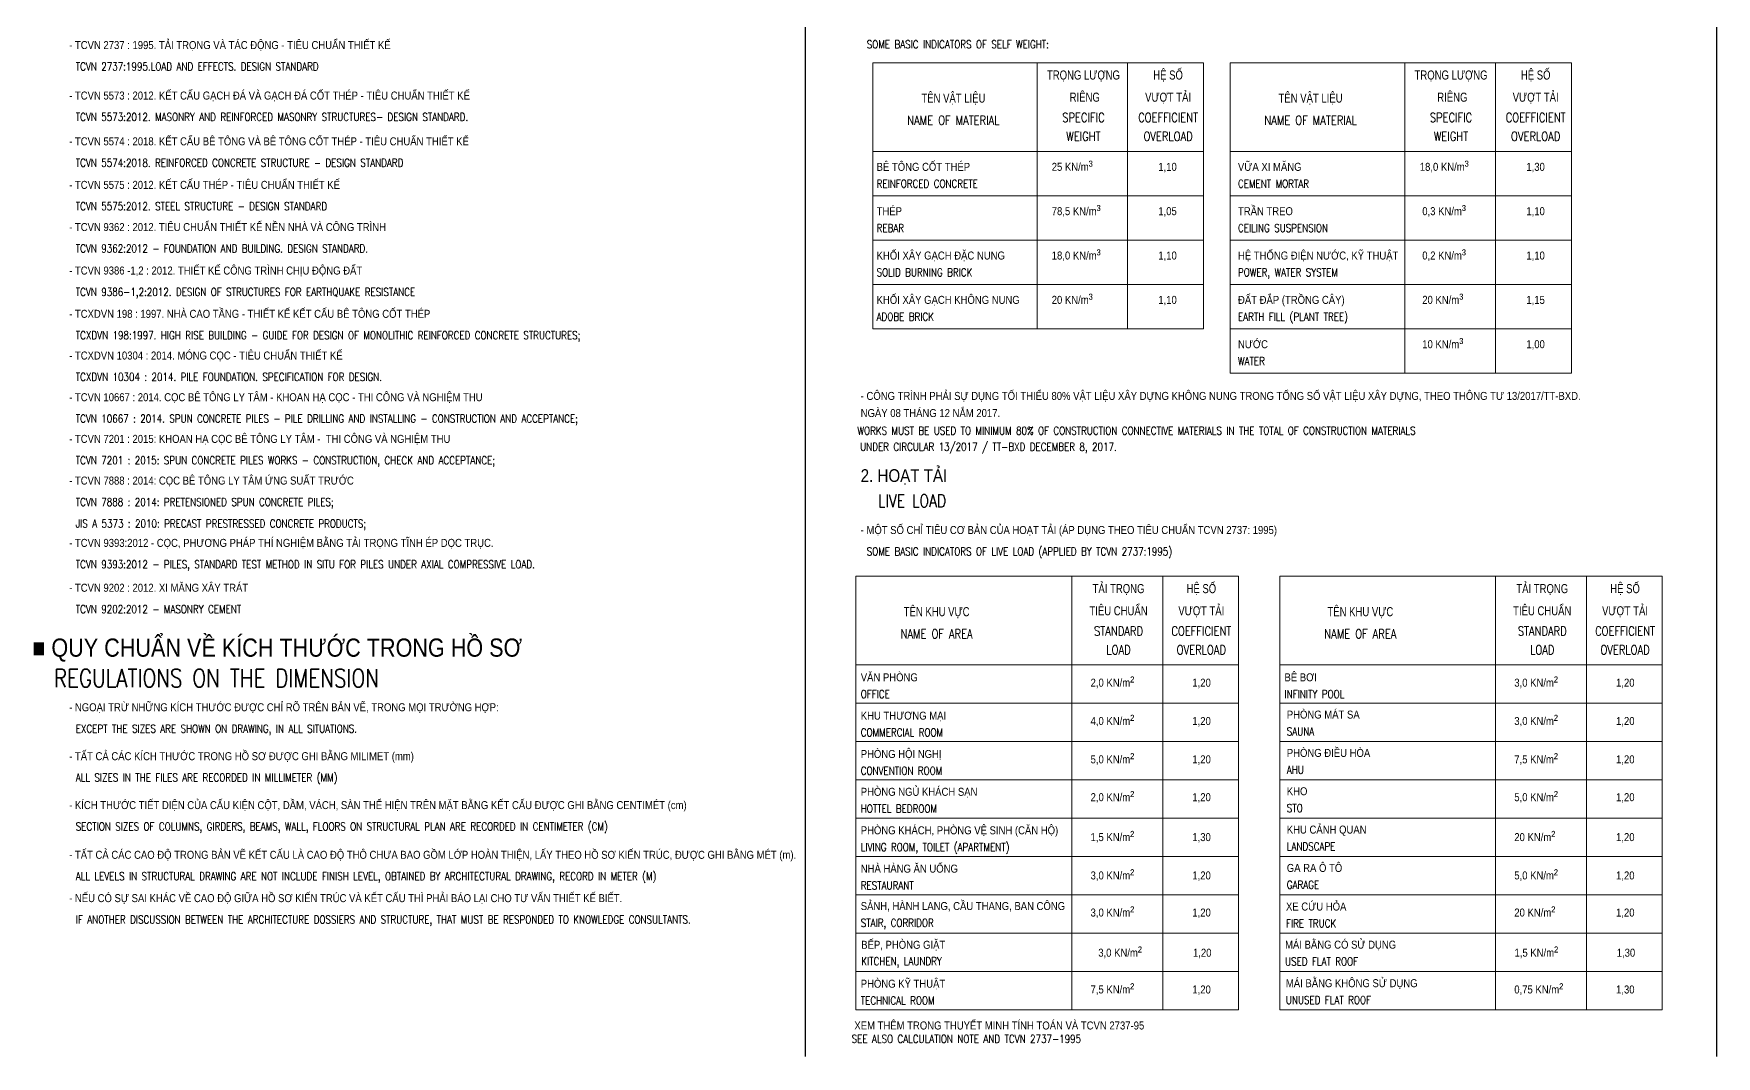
# Model space of a CAD drawing. Header units: millimetres. Extents: x 408913 to 1237273, y -191467 to -86666.
# Drawn here: x 408913 to 455164, y -186337 to -158224 of the extents above; entities that cross this region are included whole.
import ezdxf
from ezdxf.enums import TextEntityAlignment as Align

# ---------------------------------------------------------------- set-up
doc = ezdxf.new("R2010")
doc.units = ezdxf.units.MM
doc.header["$LTSCALE"] = 35
for name, color, linetype, lineweight in [('02DIM', 1, 'Continuous', 18), ('NDC_S_CONTINUOUS', 3, 'Continuous', 20), ('NDC_S_ENG TEXT', 2, 'Continuous', 9), ('NDC_S_VN TEXT', 7, 'Continuous', 9)]:
    doc.layers.add(name, color=color, linetype=linetype, lineweight=lineweight)
doc.layers.add('STR.Dim_F-CL-B', color=8, linetype='Continuous')
doc.styles.add('NDC_ARIAL', font='arial.ttf', dxfattribs={"width": 0.85})
doc.styles.add('NDC_ROMANS', font='romans.shx', dxfattribs={"width": 0.8})

msp = doc.modelspace()

# ---------------------------------------------------------------- linework, layer by layer
at = {"layer": '02DIM'}
for p, q in [((431514.5, -173140.4), (431514.5, -180275.2)), ((443161.1, -173140.4), (443161.1, -180275.2))]:
    msp.add_line(p, q, dxfattribs=at)
at = {"layer": 'NDC_S_CONTINUOUS'}
for p, q in [((431980.9, -159022.3), (431980.9, -166335.8)), ((431980.9, -159022.3), (441064.5, -159022.3)), ((431980.9, -166335.8), (431980.9, -159022.3)), ((436493.6, -166335.8), (436493.6, -159022.3)), ((438981.3, -166335.8), (438981.3, -159022.3)), ((441064.5, -166335.8), (441064.5, -159022.3)), ((441797.7, -159022.3), (451180.9, -159022.3)), ((441797.7, -159022.3), (441797.7, -167554.7)), ((441797.7, -167554.7), (441797.7, -159022.3)), ((446597.5, -167554.7), (446597.5, -159022.3)), ((449097.7, -167554.7), (449097.7, -159022.3)), ((451180.9, -167554.7), (451180.9, -159022.3)), ((431980.9, -161460.2), (441064.5, -161460.2)), ((441797.7, -161460.2), (451180.9, -161460.2)), ((431980.9, -162679.1), (441064.5, -162679.1)), ((441797.7, -162679.1), (451180.9, -162679.1)), ((431980.9, -163898), (441064.5, -163898)), ((441797.7, -163898), (451180.9, -163898)), ((431980.9, -165116.9), (441064.5, -165116.9)), ((441797.7, -165116.9), (451180.9, -165116.9)), ((431980.9, -166335.8), (441064.5, -166335.8)), ((441797.7, -166335.8), (451180.9, -166335.8)), ((441797.7, -167554.7), (451180.9, -167554.7)), ((431514.5, -173140.4), (442030.2, -173140.4)), ((431514.5, -185062), (431514.5, -173140.4)), ((437446.8, -185062), (437446.8, -173140.4)), ((439947, -185062), (439947, -173140.4)), ((442030.2, -185062), (442030.2, -173140.4)), ((443161.1, -173140.4), (453676.8, -173140.4)), ((443161.1, -185062), (443161.1, -173140.4)), ((449093.3, -185062), (449093.3, -173140.4)), ((451593.6, -185062), (451593.6, -173140.4)), ((453676.8, -185062), (453676.8, -173140.4)), ((431514.5, -175578.2), (442030.2, -175578.2)), ((443161.1, -175578.2), (453676.8, -175578.2)), ((431514.5, -176632), (442030.2, -176632)), ((443161.1, -176632), (453676.8, -176632)), ((431514.5, -177685.7), (442030.2, -177685.7)), ((443161.1, -177685.7), (453676.8, -177685.7)), ((431514.5, -178739.5), (442030.2, -178739.5)), ((443161.1, -178739.5), (453676.8, -178739.5)), ((431514.5, -179793.2), (442030.2, -179793.2)), ((443161.1, -179793.2), (453676.8, -179793.2)), ((431514.5, -180847), (442030.2, -180847)), ((443161.1, -180847), (453676.8, -180847)), ((431514.5, -181900.7), (442030.2, -181900.7)), ((443161.1, -181900.7), (453676.8, -181900.7)), ((431514.5, -182954.5), (442030.2, -182954.5)), ((443161.1, -182954.5), (453676.8, -182954.5)), ((431514.5, -184008.3), (442030.2, -184008.3)), ((443161.1, -184008.3), (453676.8, -184008.3)), ((431514.5, -185062), (442030.2, -185062)), ((443161.1, -185062), (453676.8, -185062))]:
    msp.add_line(p, q, dxfattribs=at)
at = {"layer": 'STR.Dim_F-CL-B'}
for p, q in [((430120.2, -130337.2), (430120.2, -186337.2)), ((455163.8, -130337.2), (455163.8, -186337.2))]:
    msp.add_line(p, q, dxfattribs=at)

# ---------------------------------------------------------------- texts
at = {"layer": 'NDC_S_ENG TEXT', "ltscale": 30, "style": 'NDC_ROMANS', "width": 0.8}
for s, height, p in [('SOME BASIC INDICATORS OF SELF WEIGHT:', 220, (431810.6, -158627.8)), ('TCVN 2737:1995.LOAD AND EFFECTS. DESIGN STANDARD', 220, (410069.5, -159237.1)), ('TCVN 5573:2012. MASONRY AND REINFORCED MASONRY STRUCTURES- DESIGN STANDARD.', 220, (410069.5, -160624.6)), ('TCVN 5574:2018. REINFORCED CONCRETE STRUCTURE - DESIGN STANDARD ', 220, (410069.5, -161883.6)), ('REINFORCED CONCRETE', 220, (432082.7, -162458.3)), ('CEMENT MORTAR', 220, (442015.1, -162458.3)), ('TCVN 5575:2012. STEEL STRUCTURE - DESIGN STANDARD ', 220, (410069.5, -163079.9)), ('REBAR', 220, (432082.7, -163677.2)), ('CEILING SUSPENSION', 220, (442015.1, -163677.2)), ('TCVN 9362:2012 - FOUNDATION AND BUILDING. DESIGN STANDARD.', 220, (410069.5, -164240)), ('SOLID BURNING BRICK', 220, (432082.7, -164896.1)), ('POWER, WATER SYSTEM', 220, (442015.1, -164896.1)), ('TCVN 9386-1,2:2012. DESIGN OF STRUCTURES FOR EARTHQUAKE RESISTANCE', 220, (410069.5, -165435)), ('ADOBE BRICK ', 220, (432082.7, -166115.1)), ('EARTH FILL (PLANT TREE)', 220, (442015.1, -166115.1)), ('TCXDVN 198:1997. HIGH RISE BUILDING - GUIDE FOR DESIGN OF MONOLITHIC REINFORCED CONCRETE STRUCTURES;', 220, (410069.5, -166625)), ('WATER', 220, (442015.1, -167334)), ('TCXDVN 10304 : 2014. PILE FOUNDATION. SPECIFICATION FOR DESIGN. ', 220, (410069.5, -167771)), ('TCVN 10667 : 2014. SPUN CONCRETE PILES - PILE DRILLING AND INSTALLING - CONSTRUCTION AND ACCEPTANCE;', 220, (410069.5, -168917)), (' WORKS MUST BE USED TO MINIMUM 80%%% OF CONSTRUCTION CONNECTIVE MATERIALS IN THE TOTAL OF CONSTRUCTION MATERIALS', 220, (431435, -169248.8)), ('UNDER CIRCULAR 13/2017 / TT-BXD DECEMBER 8, 2017.', 220, (431630.5, -169690.4)), ('TCVN 7201 : 2015: SPUN CONCRETE PILES WORKS - CONSTRUCTION, CHECK AND ACCEPTANCE;', 220, (410069.5, -170063)), ('TCVN 7888 : 2014: PRETENSIONED SPUN CONCRETE PILES;', 220, (410069.5, -171209)), ('LIVE LOAD', 350, (432119.8, -171242.8)), ('JIS A 5373 : 2010: PRECAST PRESTRESSED CONCRETE PRODUCTS;', 220, (410069.5, -171802.9)), ('SOME BASIC INDICATORS OF LIVE LOAD (APPLIED BY TCVN 2737:1995)', 220, (431810.6, -172567.8)), ('TCVN 9393:2012 - PILES, STANDARD TEST METHOD IN SITU FOR PILES UNDER AXIAL COMPRESSIVE LOAD.', 220, (410069.5, -172921.6)), ('TCVN 9202:2012 - MASONRY CEMENT ', 220, (410069.5, -174155)), ('REGULATIONS ON THE DIMENSION', 500, (409471.2, -176190.3)), ('OFFICE', 220, (431646.5, -176490.4)), ('INFINITY POOL', 220, (443293, -176490.4)), ('EXCEPT THE SIZES ARE SHOWN ON DRAWING, IN ALL SITUATIONS.', 220, (410069.5, -177440.2)), ('COMMERCIAL ROOM', 220, (431646.5, -177544.2)), ('SAUNA', 220, (443357.5, -177515.5)), ('ALL SIZES IN THE FILES ARE RECORDED IN MILLIMETER (MM)', 220, (410069.5, -178785.1)), ('CONVENTION ROOM', 220, (431646.5, -178597.9)), ('AHU', 220, (443357.5, -178569.3)), ('HOTTEL BEDROOM', 220, (431646.5, -179637.8)), ('STO', 220, (443357.5, -179623.1)), ('SECTION SIZES OF COLUMNS, GIRDERS, BEAMS, WALL, FLOORS ON STRUCTURAL PLAN ARE RECORDED IN CENTIMETER (CM)', 220, (410069.5, -180129.2)), ('LIVING ROOM, TOILET (APARTMENT)', 220, (431646.5, -180695.9)), ('LANDSCAPE', 220, (443357.5, -180676.8)), ('ALL LEVELS IN STRUCTURAL DRAWING ARE NOT INCLUDE FINISH LEVEL, OBTAINED BY ARCHITECTURAL DRAWING, RECORD IN METER (M)', 220, (410069.5, -181495.8)), ('RESTAURANT', 220, (431646.5, -181749.6)), ('GARAGE', 220, (443357.5, -181730.6)), ('IF ANOTHER DISCUSSION BETWEEN THE ARCHITECTURE DOSSIERS AND STRUCTURE, THAT MUST BE RESPONDED TO KNOWLEDGE CONSULTANTS.', 220, (410069.5, -182686.8)), ('STAIR, CORRIDOR', 220, (431646.5, -182777.9)), ('FIRE TRUCK', 220, (443334.6, -182791.3)), ('KITCHEN, LAUNDRY', 220, (431660.1, -183832.7)), ('USED FLAT ROOF', 220, (443309.2, -183839.3)), ('TECHNICAL ROOM', 220, (431646.5, -184913.1)), ('UNUSED FLAT ROOF', 220, (443332, -184898.8)), ('SEE ALSO CALCULATION NOTE AND TCVN 2737-1995', 220, (431396.8, -185968.8))]:
    msp.add_text(s, height=height, dxfattribs=at).set_placement(p)
for s, p in [('NAME OF MATERIAL', (434193.5, -160729.8)), ('SPECIFIC', (437767.3, -160654.3)), ('COEFFICIENT', (440094.1, -160654.3)), ('NAME OF MATERIAL', (444010.4, -160729.8)), ('SPECIFIC', (447871.2, -160654.3)), ('COEFFICIENT', (450198, -160654.3)), ('WEIGHT', (437767.3, -161169.8)), ('OVERLOAD', (440094.1, -161169.8)), ('WEIGHT', (447871.2, -161169.8)), ('OVERLOAD', (450198, -161169.8)), ('NAME OF AREA', (433731.9, -174847.8)), ('STANDARD', (438732.3, -174772.4)), ('COEFFICIENT', (441008.1, -174772.4)), ('NAME OF AREA', (445378.5, -174847.8)), ('STANDARD', (450378.8, -174772.4)), ('COEFFICIENT', (452654.7, -174772.4)), ('LOAD', (438732.3, -175287.9)), ('OVERLOAD', (441008.1, -175287.9)), ('LOAD', (450378.8, -175287.9)), ('OVERLOAD', (452654.7, -175287.9))]:
    msp.add_text(s, height=250, dxfattribs=at).set_placement(p, align=Align.CENTER)
at = {"layer": 'NDC_S_VN TEXT', "ltscale": 30, "style": 'NDC_ARIAL', "width": 0.85}
for s, height, p in [('- TCVN 2737 : 1995. TẢI TRỌNG VÀ TÁC ĐỘNG - TIÊU CHUẨN THIẾT KẾ', 220, (409887.4, -158648.1)), ('- TCVN 5573 : 2012. KẾT CẤU GẠCH ĐÁ VÀ GẠCH ĐÁ CỐT THÉP - TIÊU CHUẨN THIẾT KẾ', 220, (409887.4, -160035.6)), ('- TCVN 5574 : 2018. KẾT CẤU BÊ TÔNG VÀ BÊ TÔNG CỐT THÉP - TIÊU CHUẨN THIẾT KẾ', 220, (409887.4, -161294.6)), ('BÊ TÔNG CỐT THÉP', 220, (432082.7, -161995.7)), ('VỮA XI MĂNG', 220, (442015.1, -161995.7)), ('- TCVN 5575 : 2012. KẾT CẤU THÉP - TIÊU CHUẨN THIẾT KẾ', 220, (409887.4, -162490.9)), ('THÉP', 220, (432082.7, -163214.6)), ('TRẦN TREO', 220, (442015.1, -163214.6)), ('- TCVN 9362 : 2012. TIÊU CHUẨN THIẾT KẾ NỀN NHÀ VÀ CÔNG TRÌNH', 220, (409887.4, -163651)), ('KHỐI XÂY GẠCH ĐẶC NUNG', 220, (432082.7, -164433.5)), ('HỆ THỐNG ĐIỆN NƯỚC, KỸ THUẬT', 220, (442015.1, -164433.5)), ('- TCVN 9386 -1,2 : 2012. THIẾT KẾ CÔNG TRÌNH CHỊU ĐỘNG ĐẤT', 220, (409887.4, -164846)), ('KHỐI XÂY GẠCH KHÔNG NUNG', 220, (432082.7, -165652.4)), ('ĐẤT ĐẮP (TRỒNG CÂY)', 220, (442015.1, -165652.4)), ('- TCXDVN 198 : 1997. NHÀ CAO TẦNG - THIẾT KẾ KẾT CẤU BÊ TÔNG CỐT THÉP', 220, (409887.4, -166036)), ('- TCXDVN 10304 : 2014. MÓNG CỌC - TIÊU CHUẨN THIẾT KẾ', 220, (409887.4, -167182)), ('NƯỚC', 220, (442015.1, -166871.4)), ('- TCVN 10667 : 2014. CỌC BÊ TÔNG LY TÂM - KHOAN HẠ CỌC - THI CÔNG VÀ NGHIỆM THU', 220, (409887.4, -168328)), ('- CÔNG TRÌNH PHẢI SỰ DỤNG TỐI THIỂU 80%%% VẬT LIỆU XÂY DỰNG KHÔNG NUNG TRONG TỔNG SỐ VẬT LIỆU XÂY DỰNG, THEO THÔNG TƯ 13/2017/TT-BXD.', 220, (431644.7, -168292.9)), ('NGÀY 08 THÁNG 12 NẮM 2017.', 220, (431644.7, -168763.7)), ('- TCVN 7201 : 2015: KHOAN HẠ CỌC BÊ TÔNG LY TÂM -  THI CÔNG VÀ NGHIỆM THU', 220, (409887.4, -169474)), ('2. HOẠT TẢI', 350, (431644.7, -170547.1)), ('- TCVN 7888 : 2014: CỌC BÊ TÔNG LY TÂM ỨNG SUẤT TRƯỚC', 220, (409887.4, -170620)), ('- TCVN 9393:2012 - CỌC, PHƯƠNG PHÁP THÍ NGHIỆM BẰNG TẢI TRỌNG TĨNH ÉP DỌC TRỤC.', 220, (409887.4, -172332.6)), ('- MỘT SỐ CHỈ TIÊU CƠ BẢN CỦA HOẠT TẢI (ÁP DỤNG THEO TIÊU CHUẨN TCVN 2737: 1995)', 220, (431644.7, -171978.8)), ('- TCVN 9202 : 2012. XI MĂNG XÂY TRÁT', 220, (409887.4, -173566)), ('VĂN PHÒNG', 220, (431646.5, -176027.8)), ('BÊ BƠI', 220, (443293, -176027.8)), ('1,20', 220, (440760.5, -176175.8)), ('1,20', 220, (452407.1, -176175.8)), ('- NGOẠI TRỪ NHỮNG KÍCH THƯỚC ĐƯỢC CHỈ RÕ TRÊN BẢN VẼ, TRONG MỌI TRƯỜNG HỢP:', 220, (409887.4, -176851.2)), ('KHU THƯƠNG MẠI', 220, (431646.5, -177081.5)), ('1,20', 220, (440760.5, -177229.6)), ('PHÒNG MÁT SA', 220, (443357.5, -177052.9)), ('1,20', 220, (452407.1, -177229.6)), ('- TẤT CẢ CÁC KÍCH THƯỚC TRONG HỒ SƠ ĐƯỢC GHI BẰNG MILIMET (mm)', 220, (409887.4, -178196.1)), ('PHÒNG HỘI NGHỊ', 220, (431646.5, -178135.3)), ('1,20', 220, (440760.5, -178283.3)), ('PHÒNG ĐIỀU HÒA', 220, (443357.5, -178106.7)), ('1,20', 220, (452407.1, -178283.3)), ('PHÒNG NGỦ KHÁCH SẠN', 220, (431646.5, -179175.2)), ('KHO', 220, (443357.5, -179160.4)), ('- KÍCH THƯỚC TIẾT DIỆN CỦA CẤU KIỆN CỘT, DẦM, VÁCH, SÀN THỂ HIỆN TRÊN MẶT BẰNG KẾT CẤU ĐƯỢC GHI BẰNG CENTIMÉT (cm)', 220, (409887.4, -179540.2)), ('1,20', 220, (440760.5, -179323.2)), ('1,20', 220, (452407.1, -179323.2)), ('PHÒNG KHÁCH, PHÒNG VỆ SINH (CĂN HỘ)', 220, (431646.5, -180233.3)), ('1,30', 220, (440760.5, -180420.5)), ('KHU CẢNH QUAN', 220, (443357.5, -180214.2)), ('1,20', 220, (452407.1, -180420.5)), ('- TẤT CẢ CÁC CAO ĐỘ TRONG BẢN VẼ KẾT CẤU LÀ CAO ĐỘ THÔ CHƯA BAO GỒM LỚP HOÀN THIỆN, LẤY THEO HỒ SƠ KIẾN TRÚC, ĐƯỢC GHI BẰNG MÉT (m).', 220, (409887.4, -180906.8)), ('NHÀ HÀNG ĂN UỐNG', 220, (431646.5, -181287)), ('1,20', 220, (440760.5, -181474.3)), ('GA RA Ô TÔ', 220, (443357.5, -181267.9)), ('1,20', 220, (452407.1, -181474.3)), ('- NẾU CÓ SỰ SAI KHÁC VỀ CAO ĐỘ GIỮA HỒ SƠ KIẾN TRÚC VÀ KẾT CẤU THÌ PHẢI BÁO LẠI CHO TƯ VẤN THIẾT KẾ BIẾT.', 220, (409887.4, -182097.8)), ('SẢNH, HÀNH LANG, CẦU THANG, BAN CÔNG', 220, (431646.5, -182315.3)), ('XE CỨU HỎA', 220, (443334.6, -182328.7)), ('1,20', 220, (440760.5, -182494.5)), ('1,20', 220, (452407.1, -182494.5)), ('BẾP, PHÒNG GIẶT', 220, (431660.1, -183380.7)), ('MÁI BẰNG CÓ SỬ DỤNG', 220, (443309.2, -183376.7)), ('PHÒNG KỸ THUẬT', 220, (431646.5, -184450.5)), ('1,20', 220, (440760.5, -184608.9)), ('MÁI BẰNG KHÔNG SỬ DỤNG', 220, (443332, -184436.2)), ('1,30', 220, (452407.1, -184608.9)), ('XEM THÊM TRONG THUYẾT MINH TÍNH TOÁN VÀ TCVN 2737-95', 220, (431471.5, -185598.6))]:
    msp.add_text(s, height=height, dxfattribs=at).set_placement(p)
at = {"layer": 'NDC_S_VN TEXT', "ltscale": 30, "style": 'NDC_ARIAL'}
for s, height, width, p in [('TRỌNG LƯỢNG', 250, 0.75, (437767.3, -159486.3)), ('HỆ SỐ', 250, 0.75, (440094.1, -159486.3)), ('TRỌNG LƯỢNG', 250, 0.75, (447871.2, -159486.3)), ('HỆ SỐ', 250, 0.75, (450198, -159486.3)), ('TÊN VẬT LIỆU', 250, 0.75, (434193.5, -160120.3)), (' RIÊNG', 250, 0.75, (437767.3, -160095.8)), ('VƯỢT TẢI', 250, 0.75, (440094.1, -160095.8)), ('TÊN VẬT LIỆU', 250, 0.75, (444010.4, -160120.3)), (' RIÊNG', 250, 0.75, (447871.2, -160095.8)), ('VƯỢT TẢI', 250, 0.75, (450198, -160095.8)), ('1,10', 220, 0.85, (440078.8, -161995.7)), ('1,30', 220, 0.85, (450195.7, -161995.7)), ('1,05', 220, 0.85, (440078.8, -163214.6)), ('1,10', 220, 0.85, (450195.7, -163214.6)), ('1,10', 220, 0.85, (440078.8, -164433.5)), ('1,10', 220, 0.85, (450195.7, -164433.5)), ('1,10', 220, 0.85, (440078.8, -165652.4)), ('1,15', 220, 0.85, (450195.7, -165652.4)), ('1,00', 220, 0.85, (450195.7, -166871.4)), ('TẢI TRỌNG', 250, 0.75, (438732.3, -173604.4)), ('HỆ SỐ', 250, 0.75, (441008.1, -173604.4)), ('TẢI TRỌNG', 250, 0.75, (450378.8, -173604.4)), ('HỆ SỐ', 250, 0.75, (452654.7, -173604.4)), ('TIÊU CHUẨN', 250, 0.75, (438732.3, -174213.8)), ('VƯỢT TẢI', 250, 0.75, (441008.1, -174213.8)), ('TIÊU CHUẨN', 250, 0.75, (450378.8, -174213.8)), ('VƯỢT TẢI', 250, 0.75, (452654.7, -174213.8)), ('TÊN KHU VỰC', 250, 0.75, (433731.9, -174238.4)), ('TÊN KHU VỰC', 250, 0.75, (445378.5, -174238.4)), ('1,20', 220, 0.85, (441032.9, -183598.2)), ('1,30', 220, 0.85, (452679.5, -183598.2))]:
    msp.add_text(s, height=height, dxfattribs=dict(at, width=width)).set_placement(p, align=Align.CENTER)
at = {"layer": 'NDC_S_VN TEXT', "style": 'NDC_ARIAL', "width": 0.85}
msp.add_text('■ QUY CHUẨN VỀ KÍCH THƯỚC TRONG HỒ SƠ', height=500, dxfattribs=at).set_placement((408876.9, -175351.7))
at = {"layer": 'NDC_S_VN TEXT', "char_height": 220, "attachment_point": 1, "style": 'NDC_ARIAL'}
for s, insert, width in [('25 KN/m{\\H1.28x;³}', (436895.8, -161713.7), 1751.373), ('18,0 KN/m{\\H1.28x;³}', (447012.7, -161713.7), 2169.878), ('78,5 KN/m{\\H1.28x;³}', (436895.8, -162932.6), 2169.878), ('0,3 KN/m{\\H1.28x;³}', (447080.6, -162932.6), 1938.374), ('18,0 KN/m{\\H1.28x;³}', (436895.8, -164151.5), 2169.878), ('0,2 KN/m{\\H1.28x;³}', (447080.6, -164151.5), 1938.374), ('20 KN/m{\\H1.28x;³}', (436895.4, -165370.4), 2169.878), ('20 KN/m{\\H1.28x;³}', (447080.6, -165370.4), 1769.385), ('10 KN/m{\\H1.28x;³}', (447080.6, -166589.3), 1818.764), ('2,0 KN/m{\\H1.28x;²}', (437963.6, -175893.8), 2031.52), ('3,0 KN/m{\\H1.28x;²}', (449610.2, -175893.8), 2031.52), ('4,0 KN/m{\\H1.28x;²}', (437963.6, -176947.5), 2031.52), ('3,0 KN/m{\\H1.28x;²}', (449610.2, -176947.5), 2031.52), ('5,0 KN/m{\\H1.28x;²}', (437963.6, -178001.3), 2031.52), ('7,5 KN/m{\\H1.28x;²}', (449610.2, -178001.3), 2031.52), ('2,0 KN/m{\\H1.28x;²}', (437963.6, -179041.2), 2031.52), ('5,0 KN/m{\\H1.28x;²}', (449610.2, -179041.2), 2031.52), ('1,5 KN/m{\\H1.28x;²}', (437963.6, -180138.5), 2031.52), ('20 KN/m{\\H1.28x;²}', (449610.2, -180138.5), 2031.52), ('3,0 KN/m{\\H1.28x;²}', (437963.6, -181192.3), 2031.52), ('5,0 KN/m{\\H1.28x;²}', (449610.2, -181192.3), 2031.52), ('3,0 KN/m{\\H1.28x;²}', (437963.6, -182212.5), 2031.52), ('20 KN/m{\\H1.28x;²}', (449610.2, -182212.5), 2031.52), ('3,0 KN/m{\\H1.28x;²}', (438174.9, -183316.2), 2031.52), ('1,5 KN/m{\\H1.28x;²}', (449615.8, -183316.2), 2031.52), ('7,5 KN/m{\\H1.28x;²}', (437963.6, -184326.8), 2031.52), ('0,75 KN/m{\\H1.28x;²}', (449610.2, -184326.8), 2031.52)]:
    msp.add_mtext(s, dxfattribs=dict(at, insert=insert, width=width))

doc.saveas('drawing.dxf')
